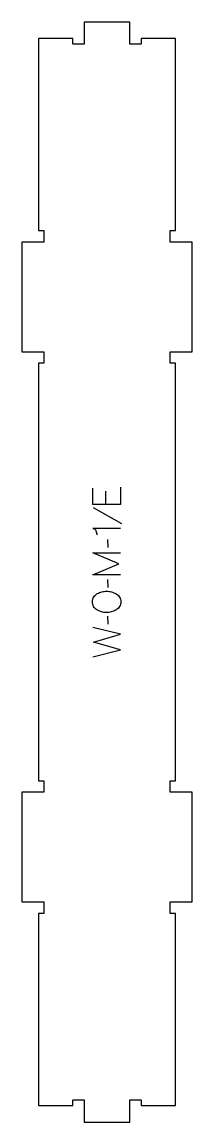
# Model space of a CAD drawing. Extents: x 0 to 186, y 0 to 1200.
import ezdxf

# ---------------------------------------------------------------- set-up
doc = ezdxf.new("R2010")
doc.units = 0
doc.layers.add('1_ANYTOOL_1MMDEEP_LABELS_S', color=2, linetype='CONTINUOUS')
doc.layers.add('4_ANYTOOL_CUTTHROUGH_OUTSI', color=5, linetype='CONTINUOUS')

msp = doc.modelspace()

# ---------------------------------------------------------------- linework, layer by layer
at = {"layer": '1_ANYTOOL_1MMDEEP_LABELS_S'}
for p, q in [((91.228571, 688.014286), (91.228571, 673.357143)), ((77.771429, 669.928571), (108.542857, 652.742857)), ((93.414286, 635.085714), (93.5, 626.3)), ((93.414286, 591.585714), (93.5, 582.8)), ((93.414286, 551.557143), (93.5, 542.771429))]:
    msp.add_line(p, q, dxfattribs=at)
for points in [[(107.3, 692.3), (107.3, 673.357143), (77.3, 673.357143), (77.3, 691.185714)], [(107.3, 596.728571), (77.3, 596.728571), (105.671429, 608.728571), (77.428571, 620.728571), (107.3, 620.728571)], [(77.3, 507.2), (107.3, 514.914286), (78.2, 523.357143), (107.3, 531.842857), (77.3, 539.342857)]]:
    msp.add_lwpolyline(points, dxfattribs=at)
msp.add_lwpolyline([(107.3, 647.214286), (77.257143, 647.214286, -0.057478), (78.35011, 646.950263, -0.075801), (79.330357, 646.410714, -0.075474), (80.114232, 645.595262, -0.055107), (80.664286, 644.6, -0.039607), (81.363797, 642.457759, -0.05918), (81.628571, 640.228571)], format="xyb", dxfattribs=at)
msp.add_lwpolyline([(76.957143, 567.628571, -0.064784), (77.305064, 570.302527, -0.088904), (78.435714, 572.728571, -0.05419), (80.127844, 574.651136, -0.051179), (82.185714, 576.178571, -0.041653), (84.614487, 577.360771, -0.036749), (87.2, 578.15, -0.024892), (89.819263, 578.607779, -0.030823), (92.471429, 578.771429, -0.034269), (95.043925, 578.594909, -0.031918), (97.571429, 578.080357, -0.031725), (100.180825, 577.19217, -0.026303), (102.671429, 576.007143, -0.058719), (104.833176, 574.483362, -0.077745), (106.496429, 572.444643, -0.077243), (107.475266, 569.957655, -0.055252), (107.771429, 567.285714, -0.054051), (107.47285, 564.531789, -0.077615), (106.475, 561.966071, -0.078558), (104.787927, 559.890998, -0.060481), (102.585714, 558.35, -0.02629), (100.046495, 557.163339, -0.031299), (97.389286, 556.276786, -0.031469), (94.80247, 555.761747, -0.033416), (92.171429, 555.585714, -0.032847), (89.45448, 555.764392, -0.035049), (86.7875, 556.308929, -0.03503), (84.210461, 557.224902, -0.032231), (81.778571, 558.478571, -0.062518), (79.711477, 560.10046, -0.074052), (78.1625, 562.2125, -0.072322), (77.231609, 564.839353, -0.049083)], format="xyb", close=True, dxfattribs=at)
at = {"layer": '4_ANYTOOL_CUTTHROUGH_OUTSI'}
msp.add_lwpolyline([(167.5, 372), (167.5, 827.5), (161.75, 827.5, -0.414214), (161.5, 827.75), (161.5, 839.75, -0.414214), (161.75, 840), (185.5, 840), (185.5, 959.5), (161.75, 959.5, -0.414214), (161.5, 959.75), (161.5, 971.75, -0.414214), (161.75, 972), (167.5, 972), (167.5, 1181.5), (130, 1181.5), (130, 1175.75, -0.414214), (129.75, 1175.5), (117.75, 1175.5, -0.414214), (117.5, 1175.75), (117.5, 1199.5), (68, 1199.5), (68, 1175.75, -0.414214), (67.75, 1175.5), (55.75, 1175.5, -0.414214), (55.5, 1175.75), (55.5, 1181.5), (18, 1181.5), (18, 972), (23.75, 972, -0.414214), (24, 971.75), (24, 959.75, -0.414214), (23.75, 959.5), (0, 959.5), (0, 840), (23.75, 840, -0.414214), (24, 839.75), (24, 827.75, -0.414214), (23.75, 827.5), (18, 827.5), (18, 372), (23.75, 372, -0.414214), (24, 371.75), (24, 359.75, -0.414214), (23.75, 359.5), (0, 359.5), (0, 240), (23.75, 240, -0.414214), (24, 239.75), (24, 227.75, -0.414214), (23.75, 227.5), (18, 227.5), (18, 18), (55.5, 18), (55.5, 23.75, -0.414214), (55.75, 24), (67.75, 24, -0.414214), (68, 23.75), (68, 0), (117.5, 0), (117.5, 23.75, -0.414214), (117.75, 24), (129.75, 24, -0.414214), (130, 23.75), (130, 18), (167.5, 18), (167.5, 227.5), (161.75, 227.5, -0.414214), (161.5, 227.75), (161.5, 239.75, -0.414214), (161.75, 240), (185.5, 240), (185.5, 359.5), (161.75, 359.5, -0.414214), (161.5, 359.75), (161.5, 371.75, -0.414214), (161.75, 372)], format="xyb", close=True, dxfattribs=at)

doc.saveas('drawing.dxf')
